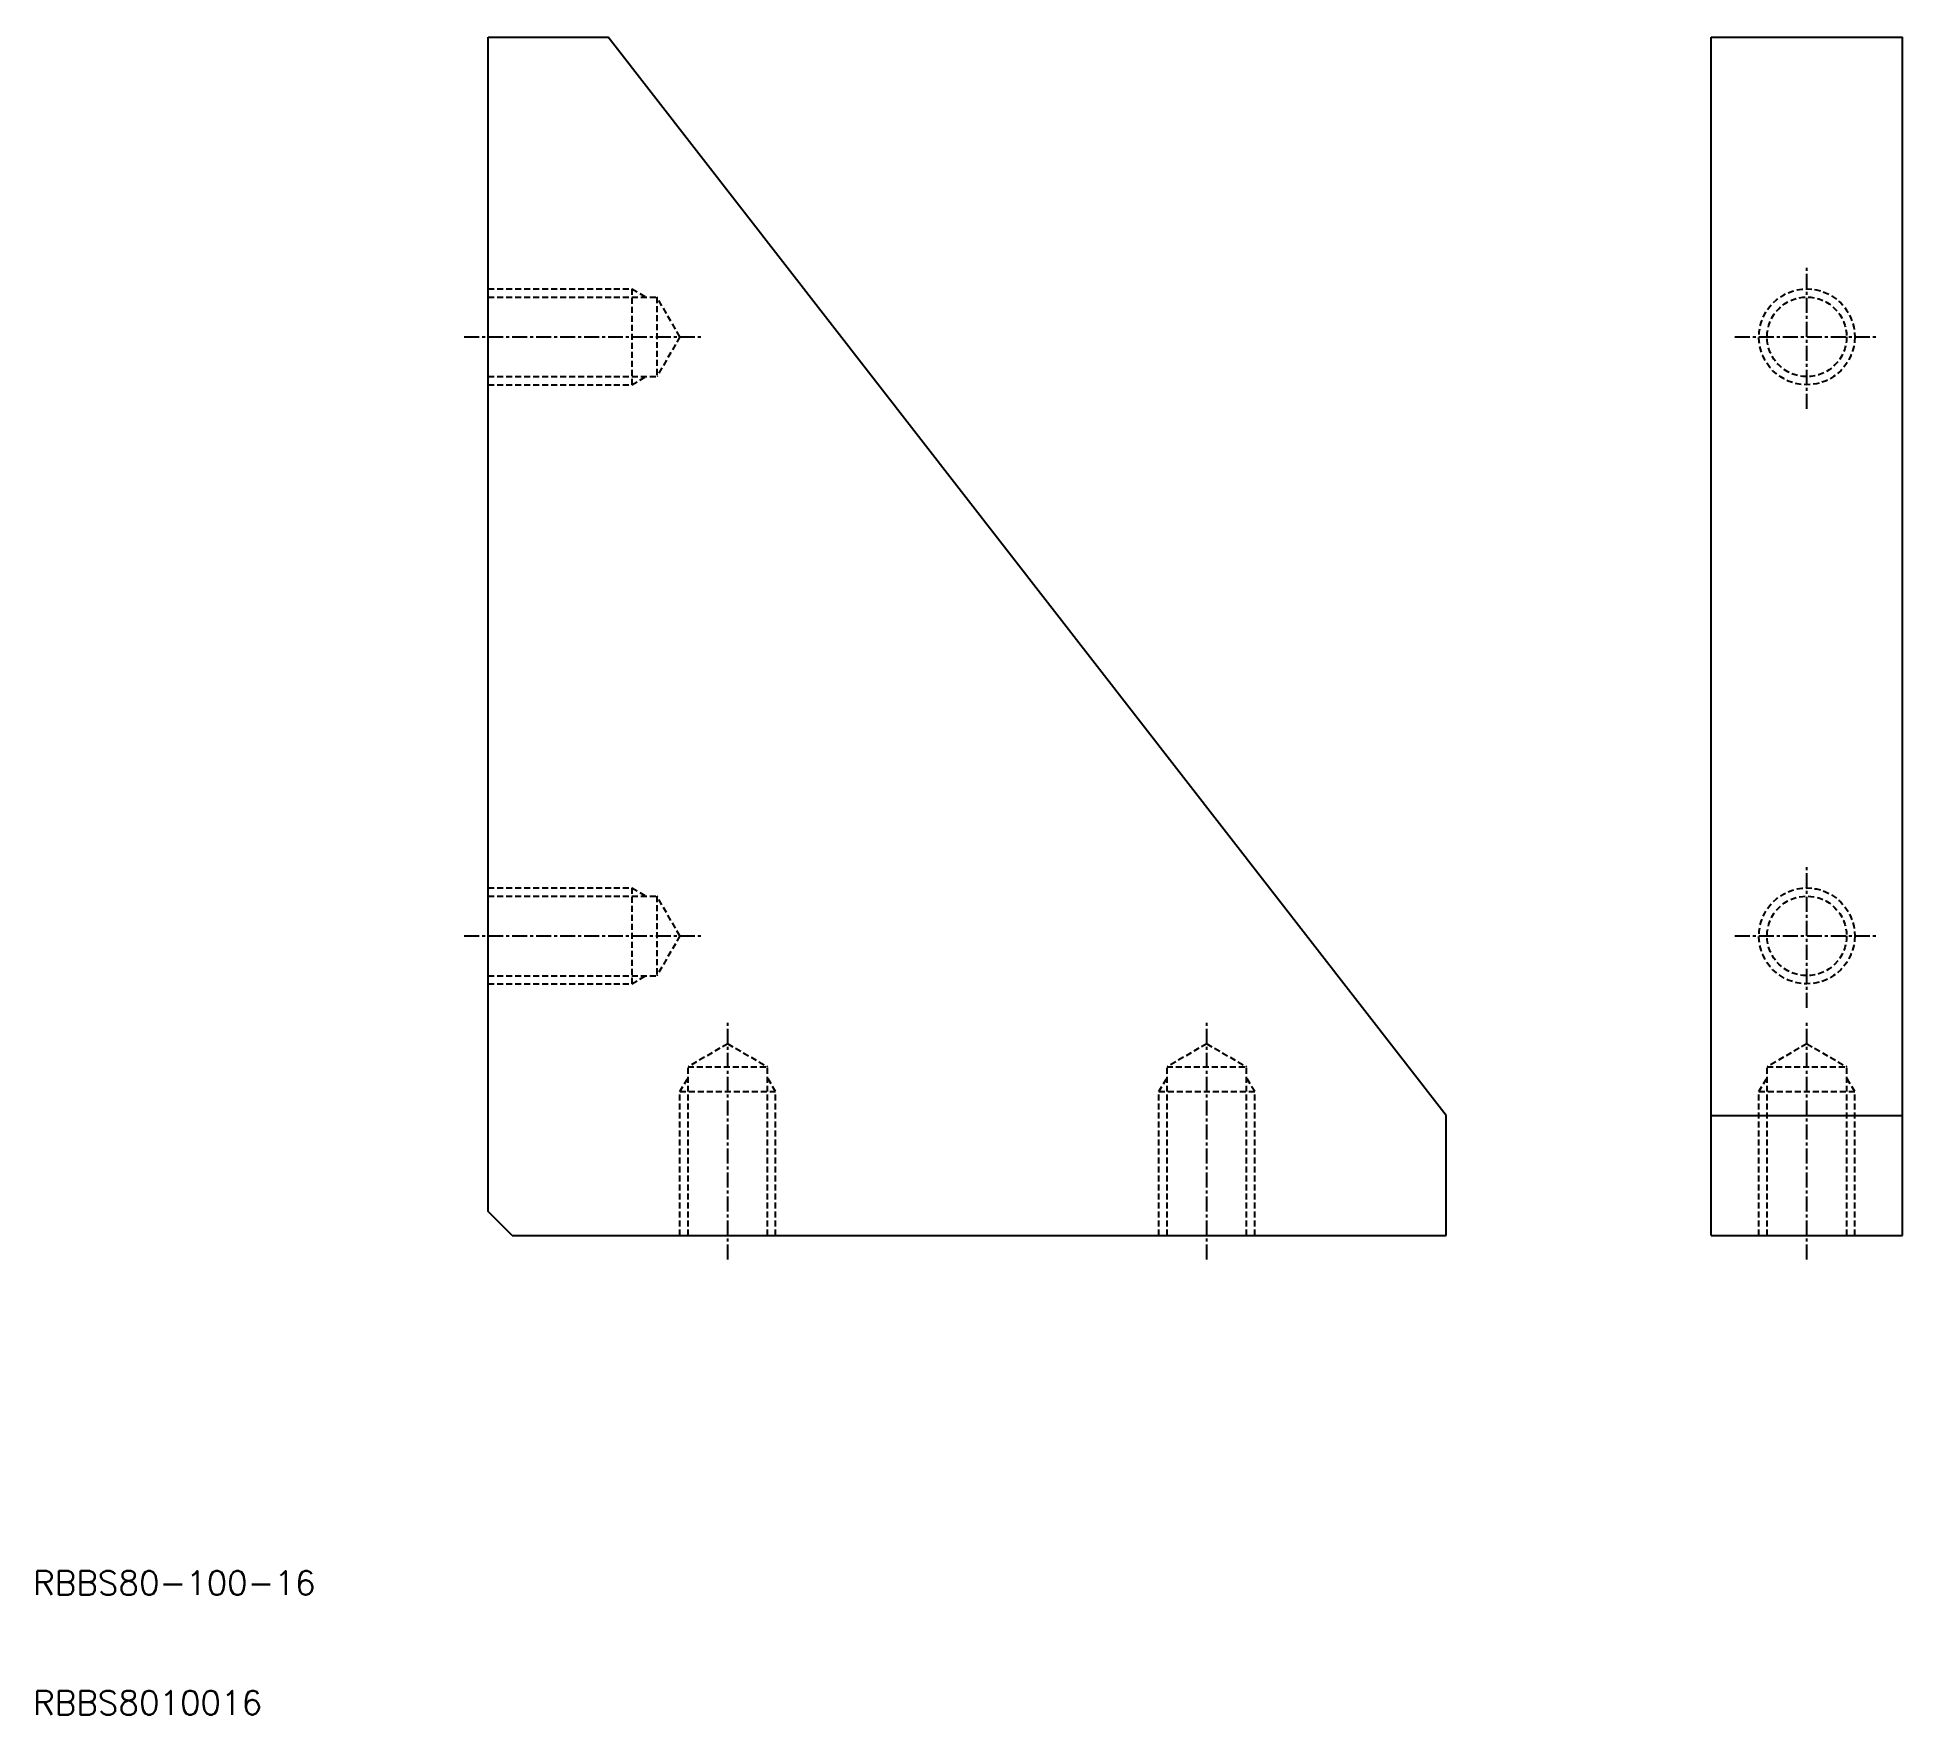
# Model space of a CAD drawing. Extents: x 10 to 166, y 10 to 150.
import ezdxf

# ---------------------------------------------------------------- set-up
doc = ezdxf.new("R2010")
doc.units = 0
doc.linetypes.add('CENTER', pattern=[2, 1.25, -0.25, 0.25, -0.25])
doc.linetypes.add('DASHED', pattern=[0.75, 0.5, -0.25])
doc.layers.get('0').update_dxf_attribs({"linetype": 'CONTINUOUS'})
doc.layers.add('CENTER', color=1, linetype='CENTER')
doc.styles.get("Standard").update_dxf_attribs({"font": 'txt.shx'})

msp = doc.modelspace()

# ---------------------------------------------------------------- linework, layer by layer
at = {"color": 7, "linetype": 'CONTINUOUS'}
for p, q in [((48, 150), (58, 150)), ((48, 52), (48, 150)), ((128, 60), (58, 150)), ((150.11, 150), (166.11, 150)), ((150.11, 50), (150.11, 150)), ((166.11, 50), (166.11, 150)), ((128, 50), (128, 60)), ((150.11, 60), (166.11, 60)), ((50, 50), (48, 52)), ((50, 50), (128, 50)), ((150.11, 50), (166.11, 50))]:
    msp.add_line(p, q, dxfattribs=at)
at = {"color": 3, "linetype": 'DASHED'}
for p, q in [((48, 129), (60, 129)), ((48, 128.32), (62.08, 128.32)), ((60, 129), (60, 121)), ((60, 129), (61.17, 128.32)), ((62.08, 128.32), (62.08, 121.68)), ((64, 125), (62.08, 128.32)), ((64, 125), (62.08, 121.68)), ((48, 121.68), (62.08, 121.68)), ((60, 121), (61.17, 121.68)), ((48, 121), (60, 121)), ((48, 79), (60, 79)), ((48, 78.32), (62.08, 78.32)), ((60, 79), (60, 71)), ((60, 79), (61.17, 78.32)), ((62.08, 78.32), (62.08, 71.68)), ((64, 75), (62.08, 78.32)), ((64, 75), (62.08, 71.68)), ((48, 71.68), (62.08, 71.68)), ((60, 71), (61.17, 71.68)), ((48, 71), (60, 71)), ((68, 66), (64.68, 64.08)), ((68, 66), (71.32, 64.08)), ((108, 66), (104.68, 64.08)), ((108, 66), (111.32, 64.08)), ((158.11, 66), (154.79, 64.08)), ((158.11, 66), (161.44, 64.08)), ((64.68, 64.08), (71.32, 64.08)), ((64.68, 50), (64.68, 64.08)), ((71.32, 50), (71.32, 64.08)), ((104.68, 64.08), (111.32, 64.08)), ((104.68, 50), (104.68, 64.08)), ((111.32, 50), (111.32, 64.08)), ((154.79, 64.08), (161.44, 64.08)), ((154.79, 50), (154.79, 64.08)), ((161.44, 50), (161.44, 64.08)), ((64, 62), (64.68, 63.17)), ((72, 62), (71.32, 63.17)), ((104, 62), (104.68, 63.17)), ((112, 62), (111.32, 63.17)), ((154.11, 62), (154.79, 63.17)), ((162.11, 62), (161.44, 63.17)), ((64, 62), (72, 62)), ((64, 50), (64, 62)), ((72, 50), (72, 62)), ((104, 62), (112, 62)), ((104, 50), (104, 62)), ((112, 50), (112, 62)), ((154.11, 62), (162.11, 62)), ((154.11, 50), (154.11, 62)), ((162.11, 50), (162.11, 62))]:
    msp.add_line(p, q, dxfattribs=at)
for centre, radius in [((158.11, 125), 4), ((158.11, 125), 3.32), ((158.11, 75), 4), ((158.11, 75), 3.32)]:
    msp.add_circle(centre, radius, dxfattribs=at)
at = {"layer": 'CENTER', "color": 1, "linetype": 'CENTER'}
for p, q in [((158.11, 119), (158.11, 131)), ((46, 125), (66, 125)), ((152.11, 125), (164.11, 125)), ((158.11, 69), (158.11, 81)), ((46, 75), (66, 75)), ((152.11, 75), (164.11, 75)), ((68, 48), (68, 68)), ((108, 48), (108, 68)), ((158.11, 48), (158.11, 68))]:
    msp.add_line(p, q, dxfattribs=at)

# ---------------------------------------------------------------- texts
at = {"color": 7, "linetype": 'CONTINUOUS'}
for s, p in [('RBBS80-100-16 ', (10, 20)), ('RBBS8010016 ', (10, 10))]:
    msp.add_text(s, height=2, dxfattribs=at).set_placement(p)

doc.saveas('drawing.dxf')
